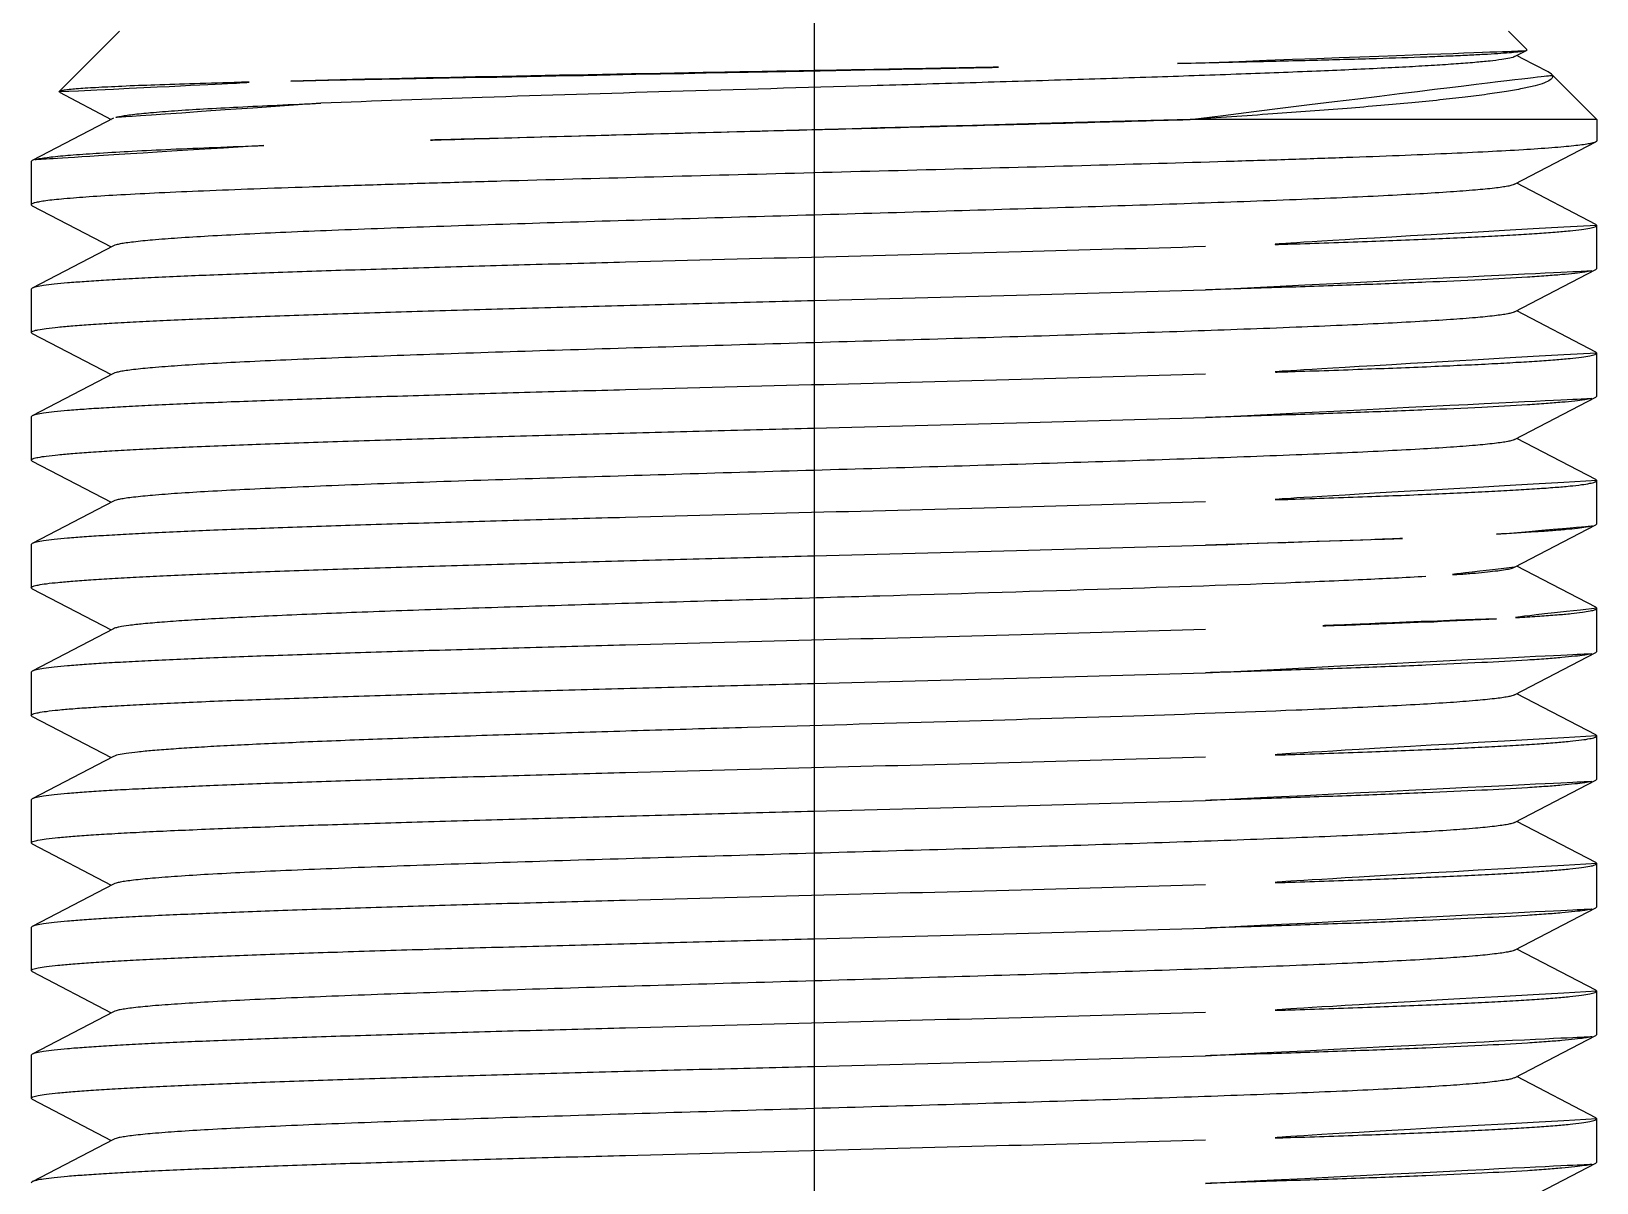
# Model space of a CAD drawing. Extents: x 16296660632 to 16296672895, y -37409619871 to -37409617326.
# Drawn here: x 16296672263.99 to 16296672286.19, y -37409617553.69 to -37409617537.36 of the extents above; entities that cross this region are included whole.
import ezdxf

# ---------------------------------------------------------------- set-up
doc = ezdxf.new("R2010")
doc.units = 0
doc.header["$LTSCALE"] = 10
doc.header["$MEASUREMENT"] = 0
doc.linetypes.add('ACAD_ISO08W100', pattern=[36, 24, -3, 6, -3])
doc.layers.get('0').update_dxf_attribs({"linetype": 'CONTINUOUS'})
doc.layers.add('06___PRT_ALL_SURFS', color=7, linetype='CONTINUOUS')

msp = doc.modelspace()

# ---------------------------------------------------------------- linework, layer by layer
at = {"color": 1, "linetype": 'ACAD_ISO08W100'}
msp.add_line((16296672275.087099, -37409617526.616676), (16296672275.087099, -37409617592.68528), dxfattribs=at)
at = {"color": 7, "linetype": 'Continuous'}
for p, q in [((16296672265.23711, -37409617537.363693), (16296672264.38192, -37409617538.218887)), ((16296672284.93709, -37409617537.363693), (16296672285.197109, -37409617537.623718)), ((16296672285.021749, -37409617537.723007), (16296672285.19236, -37409617537.634064)), ((16296672285.13205, -37409617537.748512), (16296672285.05245, -37409617537.707008)), ((16296672285.49807, -37409617537.939331), (16296672285.13205, -37409617537.748512)), ((16296672285.544609, -37409617537.971207), (16296672285.49807, -37409617537.939331)), ((16296672285.54459, -37409617537.971191), (16296672286.187099, -37409617538.613708)), ((16296672264.3864, -37409617538.228661), (16296672264.38192, -37409617538.218887)), ((16296672264.3864, -37409617538.228661), (16296672265.12175, -37409617538.612007)), ((16296672265.152451, -37409617538.596008), (16296672264.00087, -37409617539.196312)), ((16296672286.187099, -37409617538.613708), (16296672280.422939, -37409617538.613708)), ((16296672285.021749, -37409617539.533012), (16296672286.17333, -37409617538.932709)), ((16296672264.00087, -37409617539.196312), (16296672263.987101, -37409617539.210663)), ((16296672286.17333, -37409617540.101311), (16296672285.05245, -37409617539.517014)), ((16296672263.987101, -37409617539.823357), (16296672264.00087, -37409617539.837708)), ((16296672264.00087, -37409617539.837708), (16296672265.12175, -37409617540.422012)), ((16296672286.17333, -37409617540.101311), (16296672286.187099, -37409617540.115662)), ((16296672265.152451, -37409617540.406013), (16296672264.00087, -37409617541.006317)), ((16296672285.021749, -37409617541.343018), (16296672286.17333, -37409617540.742706)), ((16296672286.17333, -37409617540.742706), (16296672286.187099, -37409617540.728394)), ((16296672264.00087, -37409617541.006317), (16296672263.987101, -37409617541.020653)), ((16296672286.17333, -37409617541.911324), (16296672285.05245, -37409617541.327011)), ((16296672264.00087, -37409617541.647713), (16296672263.987101, -37409617541.63343)), ((16296672264.00087, -37409617541.647713), (16296672265.12175, -37409617542.23201)), ((16296672286.17333, -37409617541.911324), (16296672286.187099, -37409617541.925697)), ((16296672265.152451, -37409617542.216003), (16296672264.00087, -37409617542.816307)), ((16296672285.021749, -37409617543.153023), (16296672286.17333, -37409617542.552711)), ((16296672286.17333, -37409617542.552711), (16296672286.187099, -37409617542.538353)), ((16296672264.00087, -37409617542.816307), (16296672263.987101, -37409617542.830727)), ((16296672286.17333, -37409617543.721313), (16296672285.05245, -37409617543.137009)), ((16296672264.00087, -37409617543.45771), (16296672263.987101, -37409617543.443398)), ((16296672264.00087, -37409617543.45771), (16296672265.12175, -37409617544.042007)), ((16296672286.17333, -37409617543.721313), (16296672286.187099, -37409617543.735649)), ((16296672265.152451, -37409617544.026009), (16296672264.00087, -37409617544.626312)), ((16296672285.021749, -37409617544.963013), (16296672286.17333, -37409617544.362709)), ((16296672286.17333, -37409617544.362709), (16296672286.187099, -37409617544.348358)), ((16296672264.00087, -37409617544.626312), (16296672263.987101, -37409617544.640701)), ((16296672286.17333, -37409617545.531311), (16296672285.05245, -37409617544.947006)), ((16296672264.00087, -37409617545.267708), (16296672263.987101, -37409617545.253342)), ((16296672264.00087, -37409617545.267708), (16296672265.12175, -37409617545.852013)), ((16296672286.17333, -37409617545.531311), (16296672286.187099, -37409617545.545662)), ((16296672265.152451, -37409617545.836014), (16296672264.00087, -37409617546.43631)), ((16296672285.021749, -37409617546.773018), (16296672286.17333, -37409617546.172707)), ((16296672286.17333, -37409617546.172707), (16296672286.187099, -37409617546.158348)), ((16296672264.00087, -37409617546.43631), (16296672263.987101, -37409617546.450653)), ((16296672286.17333, -37409617547.341316), (16296672285.05245, -37409617546.757011)), ((16296672264.00087, -37409617547.077713), (16296672263.987101, -37409617547.063377)), ((16296672264.00087, -37409617547.077713), (16296672265.12175, -37409617547.66201)), ((16296672286.17333, -37409617547.341316), (16296672286.187099, -37409617547.355652)), ((16296672265.152451, -37409617547.646004), (16296672264.00087, -37409617548.246323)), ((16296672285.021749, -37409617548.583023), (16296672286.17333, -37409617547.982712)), ((16296672286.17333, -37409617547.982712), (16296672286.187099, -37409617547.96843)), ((16296672264.00087, -37409617548.246323), (16296672263.987101, -37409617548.260681)), ((16296672286.17333, -37409617549.151314), (16296672285.05245, -37409617548.567009)), ((16296672264.00087, -37409617548.887711), (16296672263.987101, -37409617548.873413)), ((16296672264.00087, -37409617548.887711), (16296672265.12175, -37409617549.472008)), ((16296672286.17333, -37409617549.151314), (16296672286.187099, -37409617549.165733)), ((16296672265.152451, -37409617549.456009), (16296672264.00087, -37409617550.056313)), ((16296672285.021749, -37409617550.393013), (16296672286.17333, -37409617549.792709)), ((16296672286.17333, -37409617549.792709), (16296672286.187099, -37409617549.778419)), ((16296672264.00087, -37409617550.056313), (16296672263.987101, -37409617550.070717)), ((16296672286.17333, -37409617550.961311), (16296672285.05245, -37409617550.377007)), ((16296672264.00087, -37409617550.697708), (16296672263.987101, -37409617550.68335)), ((16296672264.00087, -37409617550.697708), (16296672265.12175, -37409617551.282013)), ((16296672286.17333, -37409617550.961311), (16296672286.187099, -37409617550.975723)), ((16296672265.152451, -37409617551.266006), (16296672264.00087, -37409617551.86631)), ((16296672286.17333, -37409617551.602707), (16296672286.187099, -37409617551.588348)), ((16296672285.021749, -37409617552.203018), (16296672286.17333, -37409617551.602707)), ((16296672264.00087, -37409617551.86631), (16296672263.987101, -37409617551.880653)), ((16296672286.17333, -37409617552.771317), (16296672285.05245, -37409617552.187012)), ((16296672264.00087, -37409617552.507713), (16296672263.987101, -37409617552.493347)), ((16296672264.00087, -37409617552.507713), (16296672265.12175, -37409617553.09201)), ((16296672286.17333, -37409617552.771317), (16296672286.187099, -37409617552.785652)), ((16296672265.152451, -37409617553.075996), (16296672264.00087, -37409617553.676323)), ((16296672285.021749, -37409617554.013023), (16296672286.17333, -37409617553.412697)), ((16296672286.17333, -37409617553.412697), (16296672286.187099, -37409617553.398354)), ((16296672264.00087, -37409617553.676323), (16296672263.987101, -37409617553.690651))]:
    msp.add_line(p, q, dxfattribs=at)
for points, knots in [([(16296672285.02173, -37409617537.723007), (16296672285.01342, -37409617537.727364), (16296672284.99181, -37409617537.735069), (16296672284.93169, -37409617537.750298), (16296672284.824511, -37409617537.767616), (16296672284.65871, -37409617537.787582), (16296672284.44372, -37409617537.80764), (16296672284.18074, -37409617537.82795), (16296672283.871031, -37409617537.848328), (16296672283.516199, -37409617537.868767), (16296672282.958361, -37409617537.897476), (16296672282.163759, -37409617537.932533), (16296672281.105339, -37409617537.973122), (16296672279.923389, -37409617538.013832), (16296672278.64216, -37409617538.054626), (16296672277.287951, -37409617538.095482), (16296672275.417601, -37409617538.150124), (16296672273.11088, -37409617538.216339), (16296672270.51103, -37409617538.295341), (16296672268.857519, -37409617538.352951), (16296672268.094891, -37409617538.383987)], [0, 0, 0, 0, 0.001660482, 0.004037461, 0.010982087, 0.020849561, 0.033610427, 0.049201853, 0.067547499, 0.088559126, 0.112125016, 0.166437184, 0.229373221, 0.299645297, 0.375814608, 0.456318724, 0.539505934, 0.707085927, 0.864870656, 1, 1, 1, 1]), ([(16296672280.241301, -37409617537.822113), (16296672280.5889, -37409617537.814651), (16296672281.25215, -37409617537.799911), (16296672282.19393, -37409617537.776863), (16296672283.025379, -37409617537.753838), (16296672283.643101, -37409617537.733856), (16296672284.07251, -37409617537.717468), (16296672284.34292, -37409617537.705818), (16296672284.57724, -37409617537.694199), (16296672284.774521, -37409617537.682602), (16296672284.93401, -37409617537.671188), (16296672285.054951, -37409617537.65976), (16296672285.131611, -37409617537.650002), (16296672285.172991, -37409617537.641144), (16296672285.18722, -37409617537.636742), (16296672285.19236, -37409617537.634064)], [0, 0, 0, 0, 0.210416445, 0.401497157, 0.570138741, 0.713802631, 0.775538844, 0.830209784, 0.877603473, 0.91752013, 0.949813454, 0.974358131, 0.99106827, 0.996492814, 1, 1, 1, 1]), ([(16296672285.19236, -37409617537.634064), (16296672285.194731, -37409617537.632828), (16296672285.199881, -37409617537.630508), (16296672285.19837, -37409617537.624977), (16296672285.197109, -37409617537.623718)], [0, 0, 0, 0, 0.59991028, 1, 1, 1, 1]), ([(16296672267.66958, -37409617538.068916), (16296672268.60038, -37409617538.045853), (16296672270.616289, -37409617538.003448), (16296672273.75865, -37409617537.945198), (16296672277.018419, -37409617537.886513), (16296672279.19306, -37409617537.844589), (16296672280.241301, -37409617537.822113)], [0, 0, 0, 0, 0.222143323, 0.481069079, 0.749847261, 1, 1, 1, 1]), ([(16296672280.422939, -37409617538.613708), (16296672280.813959, -37409617538.588829), (16296672281.556259, -37409617538.539658), (16296672282.456829, -37409617538.473), (16296672283.112591, -37409617538.418579), (16296672283.55057, -37409617538.379051), (16296672283.94961, -37409617538.339417), (16296672284.307791, -37409617538.299728), (16296672284.623329, -37409617538.259956), (16296672284.89472, -37409617538.22023), (16296672285.12051, -37409617538.180527), (16296672285.300011, -37409617538.141182), (16296672285.431789, -37409617538.10215), (16296672285.51243, -37409617538.067352), (16296672285.550159, -37409617538.036263), (16296672285.563299, -37409617538.01384), (16296672285.560551, -37409617537.98951), (16296672285.550541, -37409617537.977158), (16296672285.5446, -37409617537.971207)], [0, 0, 0, 0, 0.223997628, 0.42531206, 0.516258288, 0.600189215, 0.676727651, 0.74551177, 0.806207593, 0.858548728, 0.902295288, 0.937284603, 0.963462587, 0.981001663, 0.986845503, 0.991241307, 0.995191568, 1, 1, 1, 1]), ([(16296672264.38195, -37409617538.218887), (16296672264.3841, -37409617538.216728), (16296672264.391649, -37409617538.213188), (16296672264.41485, -37409617538.206177), (16296672264.460621, -37409617538.19857), (16296672264.5343, -37409617538.189583), (16296672264.63365, -37409617538.180588), (16296672264.758209, -37409617538.17141), (16296672264.907841, -37409617538.162201), (16296672265.08214, -37409617538.152939), (16296672265.362619, -37409617538.139816), (16296672265.77142, -37409617538.123787), (16296672266.329081, -37409617538.105301), (16296672266.971901, -37409617538.086723), (16296672267.42828, -37409617538.074913), (16296672267.66958, -37409617538.068916)], [0, 0, 0, 0, 0.002777262, 0.007353283, 0.022213077, 0.044786109, 0.075064177, 0.113009502, 0.158557598, 0.211590865, 0.271980987, 0.414291642, 0.584198525, 0.780166121, 1, 1, 1, 1]), ([(16296672268.094891, -37409617538.383987), (16296672267.88806, -37409617538.392403), (16296672267.49564, -37409617538.409058), (16296672266.940769, -37409617538.435257), (16296672266.45471, -37409617538.461403), (16296672266.04175, -37409617538.48735), (16296672265.70528, -37409617538.513161), (16296672265.47407, -37409617538.535721), (16296672265.329599, -37409617538.554779), (16296672265.25178, -37409617538.567581), (16296672265.194759, -37409617538.580261), (16296672265.16378, -37409617538.590111), (16296672265.15246, -37409617538.596008)], [0, 0, 0, 0, 0.210254849, 0.398964314, 0.564223288, 0.704689312, 0.819239087, 0.906992315, 0.940590946, 0.967265425, 0.987031951, 1, 1, 1, 1]), ([(16296672280.422939, -37409617538.613708), (16296672279.311489, -37409617538.646599), (16296672277.02063, -37409617538.708519), (16296672273.6024, -37409617538.796173), (16296672270.335039, -37409617538.883568), (16296672268.247219, -37409617538.947601), (16296672267.286739, -37409617538.982643)], [0, 0, 0, 0, 0.253840049, 0.523160381, 0.780590857, 1, 1, 1, 1]), ([(16296672286.17333, -37409617538.932709), (16296672286.1609, -37409617538.939178), (16296672286.125681, -37409617538.949409), (16296672286.06019, -37409617538.962708), (16296672285.96899, -37409617538.976067), (16296672285.852619, -37409617538.9897), (16296672285.71109, -37409617539.003387), (16296672285.47333, -37409617539.023048), (16296672285.116211, -37409617539.046829), (16296672284.618299, -37409617539.074112), (16296672284.031509, -37409617539.101517), (16296672283.36129, -37409617539.129044), (16296672282.613911, -37409617539.156609), (16296672281.79631, -37409617539.184219), (16296672280.588421, -37409617539.222153), (16296672278.964939, -37409617539.268692), (16296672276.9237, -37409617539.323273), (16296672274.8141, -37409617539.377899), (16296672272.714649, -37409617539.432533), (16296672271.007021, -37409617539.478828), (16296672269.704519, -37409617539.516457), (16296672268.796961, -37409617539.544113), (16296672267.948059, -37409617539.571739), (16296672267.165751, -37409617539.599327), (16296672266.457319, -37409617539.626877), (16296672265.82939, -37409617539.654343), (16296672265.287769, -37409617539.681686), (16296672264.837589, -37409617539.708847), (16296672264.52149, -37409617539.732674), (16296672264.317659, -37409617539.752403), (16296672264.20178, -37409617539.76619), (16296672264.11212, -37409617539.779137), (16296672264.045679, -37409617539.793327), (16296672264.008129, -37409617539.803673), (16296672263.987101, -37409617539.817017), (16296672263.98711, -37409617539.823357)], [0, 0, 0, 0, 0.001891013, 0.004900096, 0.00904314, 0.014320866, 0.020723818, 0.02823745, 0.046533154, 0.069044121, 0.095563894, 0.125845723, 0.159610323, 0.196541235, 0.236297331, 0.322775363, 0.415828869, 0.511996769, 0.607701802, 0.699383944, 0.742640967, 0.783633274, 0.821976799, 0.857317352, 0.889322549, 0.91769897, 0.94217899, 0.962541267, 0.978595609, 0.984963875, 0.99020595, 0.994313708, 0.997287933, 0.99914484, 1, 1, 1, 1]), ([(16296672286.18709, -37409617538.918358), (16296672286.18709, -37409617538.919594), (16296672286.18515, -37409617538.926422), (16296672286.178301, -37409617538.930122), (16296672286.17333, -37409617538.932709)], [0, 0, 0, 0, 0.179936496, 1, 1, 1, 1]), ([(16296672267.286739, -37409617538.982643), (16296672267.054291, -37409617538.991119), (16296672266.61347, -37409617539.007889), (16296672265.99057, -37409617539.034286), (16296672265.445709, -37409617539.060623), (16296672264.98377, -37409617539.086761), (16296672264.608601, -37409617539.112762), (16296672264.35173, -37409617539.135468), (16296672264.192169, -37409617539.154716), (16296672264.107121, -37409617539.167557), (16296672264.04574, -37409617539.180321), (16296672264.01265, -37409617539.19017), (16296672264.00087, -37409617539.196312)], [0, 0, 0, 0, 0.211707697, 0.401493898, 0.56743834, 0.708186961, 0.822587207, 0.909721829, 0.942823155, 0.968886534, 0.987914109, 1, 1, 1, 1]), ([(16296672285.02174, -37409617539.533012), (16296672285.01001, -37409617539.539139), (16296672284.977671, -37409617539.549263), (16296672284.918039, -37409617539.562302), (16296672284.836349, -37409617539.575462), (16296672284.68437, -37409617539.595093), (16296672284.440861, -37409617539.618301), (16296672284.086321, -37409617539.644867), (16296672283.65115, -37409617539.671577), (16296672283.139271, -37409617539.698471), (16296672282.555241, -37409617539.725441), (16296672281.648001, -37409617539.763107), (16296672280.377741, -37409617539.809036), (16296672278.72295, -37409617539.862411), (16296672276.93812, -37409617539.915916), (16296672275.087099, -37409617539.969513), (16296672273.23608, -37409617540.023102), (16296672271.45126, -37409617540.076607), (16296672269.796459, -37409617540.129982), (16296672268.526199, -37409617540.175919), (16296672267.618971, -37409617540.213577), (16296672267.034929, -37409617540.240547), (16296672266.52305, -37409617540.267441), (16296672266.087891, -37409617540.294159), (16296672265.733351, -37409617540.320717), (16296672265.48982, -37409617540.343941), (16296672265.337839, -37409617540.363564), (16296672265.256161, -37409617540.376717), (16296672265.196541, -37409617540.389771), (16296672265.164221, -37409617540.399887), (16296672265.15247, -37409617540.406013)], [0, 0, 0, 0, 0.001995459, 0.005063093, 0.009217195, 0.014457371, 0.028168187, 0.046085781, 0.068060767, 0.093896018, 0.123365741, 0.156204245, 0.230792595, 0.314999425, 0.405817012, 0.500000333, 0.594183637, 0.685001177, 0.769207931, 0.843796184, 0.876634909, 0.906104301, 0.931940028, 0.953914423, 0.97183276, 0.985542724, 0.990784882, 0.994938003, 0.99800387, 1, 1, 1, 1]), ([(16296672286.187071, -37409617540.115662), (16296672286.187071, -37409617540.119377), (16296672286.178961, -37409617540.128281), (16296672286.147301, -37409617540.141434), (16296672286.07688, -37409617540.157654), (16296672285.958811, -37409617540.175041), (16296672285.793739, -37409617540.193321), (16296672285.58321, -37409617540.211693), (16296672285.32765, -37409617540.230247), (16296672285.02828, -37409617540.248871), (16296672284.686331, -37409617540.267563), (16296672284.30327, -37409617540.286263), (16296672283.715321, -37409617540.312332), (16296672282.89123, -37409617540.344337), (16296672281.805799, -37409617540.381493), (16296672281.03944, -37409617540.405273), (16296672280.6371, -37409617540.417328)], [0, 0, 0, 0, 0.002001672, 0.005620593, 0.018843014, 0.040364924, 0.070176046, 0.108191566, 0.154270354, 0.208211295, 0.269803434, 0.338783461, 0.414840916, 0.586895138, 0.783127883, 1, 1, 1, 1]), ([(16296672280.6371, -37409617540.417328), (16296672279.76697, -37409617540.443413), (16296672277.96307, -37409617540.493446), (16296672275.2223, -37409617540.564697), (16296672272.90134, -37409617540.624817), (16296672271.085649, -37409617540.674103), (16296672269.807051, -37409617540.710564), (16296672268.61455, -37409617540.746948), (16296672267.52759, -37409617540.783257), (16296672266.56389, -37409617540.819473), (16296672265.845249, -37409617540.850777), (16296672265.34358, -37409617540.876404), (16296672265.025949, -37409617540.894623), (16296672264.749359, -37409617540.912788), (16296672264.514959, -37409617540.930893), (16296672264.32361, -37409617540.948769), (16296672264.176189, -37409617540.96656), (16296672264.08094, -37409617540.98201), (16296672264.02751, -37409617540.995567), (16296672264.00828, -37409617541.002449), (16296672264.00087, -37409617541.006317)], [0, 0, 0, 0, 0.156833189, 0.325114447, 0.493943968, 0.575116657, 0.652350581, 0.724388914, 0.790057325, 0.848286013, 0.898130757, 0.919649743, 0.938782799, 0.955448706, 0.969586075, 0.981140045, 0.990065042, 0.9963439, 0.998494892, 1, 1, 1, 1]), ([(16296672280.6371, -37409617541.030022), (16296672281.021111, -37409617541.018517), (16296672281.754681, -37409617540.995789), (16296672282.79751, -37409617540.96035), (16296672283.72076, -37409617540.925041), (16296672284.509899, -37409617540.8899), (16296672285.077959, -37409617540.859306), (16296672285.456329, -37409617540.833939), (16296672285.680519, -37409617540.81633), (16296672285.863461, -37409617540.798721), (16296672286.004999, -37409617540.781754), (16296672286.10363, -37409617540.764503), (16296672286.155939, -37409617540.751762), (16296672286.1733, -37409617540.742706)], [0, 0, 0, 0, 0.207752964, 0.396881802, 0.564255135, 0.707381953, 0.824046876, 0.87187633, 0.912457037, 0.945631381, 0.971303905, 0.989410667, 1, 1, 1, 1]), ([(16296672263.987129, -37409617541.63343), (16296672263.987089, -37409617541.629738), (16296672263.9951, -37409617541.620781), (16296672264.026711, -37409617541.607674), (16296672264.096991, -37409617541.591423), (16296672264.214939, -37409617541.574043), (16296672264.379881, -37409617541.555748), (16296672264.590321, -37409617541.537392), (16296672264.845791, -37409617541.518822), (16296672265.145069, -37409617541.500198), (16296672265.486931, -37409617541.481522), (16296672265.8699, -37409617541.462799), (16296672266.4578, -37409617541.436729), (16296672267.281799, -37409617541.404716), (16296672268.36725, -37409617541.367561), (16296672269.56768, -37409617541.330307), (16296672270.862539, -37409617541.292999), (16296672272.229691, -37409617541.255653), (16296672273.64576, -37409617541.218262), (16296672275.56119, -37409617541.168556), (16296672277.894449, -37409617541.108009), (16296672279.74464, -37409617541.05677), (16296672280.6371, -37409617541.030022)], [0, 0, 0, 0, 0.000665057, 0.001869478, 0.00627959, 0.013456972, 0.023405834, 0.036098515, 0.05148004, 0.06949016, 0.090055323, 0.113084417, 0.13848389, 0.195947099, 0.261465047, 0.333913768, 0.412056183, 0.494558978, 0.58001053, 0.666951354, 0.839338012, 1, 1, 1, 1]), ([(16296672285.02173, -37409617541.343018), (16296672285.01, -37409617541.349136), (16296672284.977671, -37409617541.359261), (16296672284.918039, -37409617541.372299), (16296672284.836349, -37409617541.38546), (16296672284.68437, -37409617541.40509), (16296672284.440861, -37409617541.428307), (16296672284.086321, -37409617541.454857), (16296672283.65115, -37409617541.481583), (16296672283.139271, -37409617541.508469), (16296672282.555241, -37409617541.535454), (16296672281.648001, -37409617541.573097), (16296672280.377729, -37409617541.619034), (16296672278.72294, -37409617541.672409), (16296672276.93812, -37409617541.725922), (16296672275.087099, -37409617541.77951), (16296672273.23608, -37409617541.833099), (16296672271.45126, -37409617541.886612), (16296672269.796471, -37409617541.939987), (16296672268.526211, -37409617541.985924), (16296672267.618971, -37409617542.023567), (16296672267.034929, -37409617542.050552), (16296672266.52306, -37409617542.077438), (16296672266.087879, -37409617542.104156), (16296672265.733351, -37409617542.130707), (16296672265.48982, -37409617542.153938), (16296672265.337839, -37409617542.173553), (16296672265.256161, -37409617542.186707), (16296672265.196541, -37409617542.199768), (16296672265.164221, -37409617542.209892), (16296672265.152479, -37409617542.216003)], [0, 0, 0, 0, 0.001994711, 0.005062315, 0.009216985, 0.014457418, 0.028167416, 0.046085832, 0.068060041, 0.093896069, 0.12336509, 0.156204292, 0.230792633, 0.314999451, 0.405817025, 0.500000331, 0.594183622, 0.685001149, 0.769207894, 0.84379614, 0.876635586, 0.906104254, 0.93194081, 0.953914377, 0.971833615, 0.985542686, 0.990785184, 0.994938893, 0.998004362, 1, 1, 1, 1]), ([(16296672286.187071, -37409617541.925697), (16296672286.18705, -37409617541.92942), (16296672286.1789, -37409617541.938309), (16296672286.14719, -37409617541.951462), (16296672286.0767, -37409617541.967682), (16296672285.95857, -37409617541.985069), (16296672285.79344, -37409617542.003349), (16296672285.582861, -37409617542.021721), (16296672285.327259, -37409617542.040283), (16296672285.02788, -37409617542.058899), (16296672284.685921, -37409617542.077583), (16296672284.302879, -37409617542.096283), (16296672283.71497, -37409617542.122353), (16296672282.89097, -37409617542.154343), (16296672281.80567, -37409617542.191498), (16296672281.039391, -37409617542.215271), (16296672280.6371, -37409617542.227333)], [0, 0, 0, 0, 0.002006303, 0.005632597, 0.018868754, 0.04040362, 0.070226371, 0.108249655, 0.154334976, 0.208280169, 0.269872483, 0.338851493, 0.414905217, 0.5869403, 0.78315018, 1, 1, 1, 1]), ([(16296672280.6371, -37409617542.227333), (16296672279.766979, -37409617542.253403), (16296672277.96311, -37409617542.303452), (16296672275.22238, -37409617542.374687), (16296672272.901449, -37409617542.434807), (16296672271.085779, -37409617542.4841), (16296672269.807199, -37409617542.520554), (16296672268.614691, -37409617542.556953), (16296672267.52771, -37409617542.593262), (16296672266.56398, -37409617542.629463), (16296672265.84532, -37409617542.660767), (16296672265.343651, -37409617542.686394), (16296672265.02602, -37409617542.70462), (16296672264.74942, -37409617542.722794), (16296672264.51499, -37409617542.740891), (16296672264.323641, -37409617542.758774), (16296672264.17621, -37409617542.776573), (16296672264.08095, -37409617542.792007), (16296672264.02751, -37409617542.80558), (16296672264.00828, -37409617542.812447), (16296672264.00087, -37409617542.816307)], [0, 0, 0, 0, 0.156830886, 0.325109822, 0.493937123, 0.575108636, 0.652341055, 0.724379453, 0.790050577, 0.848280807, 0.898126071, 0.919645449, 0.938778887, 0.955445388, 0.969583671, 0.981138454, 0.990063997, 0.996343336, 0.998494599, 1, 1, 1, 1]), ([(16296672280.6371, -37409617542.840027), (16296672281.021111, -37409617542.828506), (16296672281.7547, -37409617542.805794), (16296672282.797541, -37409617542.770348), (16296672283.720791, -37409617542.735039), (16296672284.50992, -37409617542.699898), (16296672285.077971, -37409617542.669296), (16296672285.456341, -37409617542.643944), (16296672285.680519, -37409617542.626328), (16296672285.863461, -37409617542.608719), (16296672286.004999, -37409617542.591751), (16296672286.10363, -37409617542.574493), (16296672286.155939, -37409617542.56176), (16296672286.1733, -37409617542.552711)], [0, 0, 0, 0, 0.207755311, 0.396889216, 0.564262999, 0.707385573, 0.824047785, 0.871877132, 0.91245794, 0.945632162, 0.971304381, 0.989410837, 1, 1, 1, 1]), ([(16296672263.98712, -37409617543.443398), (16296672263.987101, -37409617543.43969), (16296672263.99515, -37409617543.430763), (16296672264.0268, -37409617543.417641), (16296672264.097151, -37409617543.401413), (16296672264.215151, -37409617543.38401), (16296672264.380159, -37409617543.365723), (16296672264.590639, -37409617543.347366), (16296672264.846149, -37409617543.328796), (16296672265.14546, -37409617543.310173), (16296672265.487341, -37409617543.291496), (16296672265.87034, -37409617543.272781), (16296672266.458269, -37409617543.246712), (16296672267.282301, -37409617543.214706), (16296672268.367781, -37409617543.177551), (16296672269.56823, -37409617543.140297), (16296672270.863091, -37409617543.102982), (16296672272.2302, -37409617543.065628), (16296672273.646191, -37409617543.028252), (16296672275.56151, -37409617542.978554), (16296672277.89463, -37409617542.917999), (16296672279.74469, -37409617542.866768), (16296672280.6371, -37409617542.840027)], [0, 0, 0, 0, 0.000666395, 0.001873027, 0.006287261, 0.013468212, 0.023420654, 0.036116022, 0.051499676, 0.069512153, 0.090078851, 0.113109245, 0.138510343, 0.195975371, 0.261495291, 0.333946219, 0.412089417, 0.494588987, 0.580035931, 0.666971956, 0.839347958, 1, 1, 1, 1]), ([(16296672285.021721, -37409617543.153023), (16296672285.01, -37409617543.159126), (16296672284.977671, -37409617543.169273), (16296672284.918039, -37409617543.182297), (16296672284.836349, -37409617543.195473), (16296672284.68437, -37409617543.215088), (16296672284.440861, -37409617543.238312), (16296672284.086321, -37409617543.264862), (16296672283.65115, -37409617543.29158), (16296672283.139271, -37409617543.318466), (16296672282.555241, -37409617543.345444), (16296672281.648001, -37409617543.383102), (16296672280.377729, -37409617543.429039), (16296672278.72294, -37409617543.482407), (16296672276.93812, -37409617543.535919), (16296672275.087099, -37409617543.589508), (16296672273.23608, -37409617543.643097), (16296672271.45126, -37409617543.696609), (16296672269.796471, -37409617543.749977), (16296672268.526211, -37409617543.795921), (16296672267.618971, -37409617543.833572), (16296672267.034929, -37409617543.86055), (16296672266.52306, -37409617543.887444), (16296672266.087879, -37409617543.914162), (16296672265.733351, -37409617543.940712), (16296672265.48982, -37409617543.963943), (16296672265.337851, -37409617543.983559), (16296672265.256161, -37409617543.996712), (16296672265.196541, -37409617544.009773), (16296672265.164221, -37409617544.01989), (16296672265.152491, -37409617544.026009)], [0, 0, 0, 0, 0.00199427, 0.005061406, 0.009216526, 0.01445744, 0.028166538, 0.046085843, 0.06805923, 0.093896064, 0.123364375, 0.156204267, 0.230792589, 0.314999388, 0.405816945, 0.500000239, 0.594183521, 0.685001045, 0.769207792, 0.843796046, 0.87663615, 0.906104172, 0.931941446, 0.953914311, 0.971834293, 0.985542638, 0.990785064, 0.994939574, 0.998004918, 1, 1, 1, 1]), ([(16296672286.187071, -37409617543.735649), (16296672286.187071, -37409617543.739357), (16296672286.17898, -37409617543.748283), (16296672286.14732, -37409617543.761421), (16296672286.07691, -37409617543.777649), (16296672285.958851, -37409617543.795036), (16296672285.793791, -37409617543.813316), (16296672285.58326, -37409617543.831688), (16296672285.3277, -37409617543.850243), (16296672285.02833, -37409617543.868874), (16296672284.68638, -37409617543.88755), (16296672284.303341, -37409617543.906273), (16296672283.715401, -37409617543.932327), (16296672282.89131, -37409617543.964333), (16296672281.805849, -37409617544.001503), (16296672281.039459, -37409617544.025269), (16296672280.6371, -37409617544.037331)], [0, 0, 0, 0, 0.002000985, 0.005618839, 0.018838185, 0.040358423, 0.070169273, 0.108183603, 0.154262787, 0.208204071, 0.269794055, 0.338772283, 0.414828029, 0.58687836, 0.783117037, 1, 1, 1, 1]), ([(16296672280.6371, -37409617544.037331), (16296672279.766979, -37409617544.063408), (16296672277.96312, -37409617544.113449), (16296672275.222401, -37409617544.184692), (16296672272.90148, -37409617544.244812), (16296672271.08581, -37409617544.294098), (16296672269.807199, -37409617544.330551), (16296672268.614651, -37409617544.366951), (16296672267.52763, -37409617544.403259), (16296672266.5639, -37409617544.439468), (16296672265.84524, -37409617544.470779), (16296672265.34358, -37409617544.496399), (16296672265.025961, -37409617544.514633), (16296672264.749371, -37409617544.532791), (16296672264.514959, -37409617544.550903), (16296672264.32361, -37409617544.568771), (16296672264.176189, -37409617544.586563), (16296672264.08094, -37409617544.602013), (16296672264.02751, -37409617544.615578), (16296672264.00828, -37409617544.622452), (16296672264.00087, -37409617544.626312)], [0, 0, 0, 0, 0.156830221, 0.325108428, 0.493934983, 0.575106147, 0.652340947, 0.724382745, 0.790055462, 0.848286045, 0.898131056, 0.919649595, 0.93878244, 0.955448349, 0.969585573, 0.981139775, 0.990064868, 0.996343548, 0.998494613, 1, 1, 1, 1]), ([(16296672284.76767, -37409617544.495644), (16296672284.95462, -37409617544.485733), (16296672285.21826, -37409617544.470596), (16296672285.54668, -37409617544.447128), (16296672285.74151, -37409617544.430809), (16296672285.90078, -37409617544.41452), (16296672286.024429, -37409617544.398743), (16296672286.111361, -37409617544.38282), (16296672286.15764, -37409617544.370857), (16296672286.1733, -37409617544.362709)], [0, 0, 0, 0, 0.397166153, 0.560160724, 0.698517018, 0.811861693, 0.899919834, 0.962535839, 1, 1, 1, 1]), ([(16296672263.987129, -37409617545.253342), (16296672263.987129, -37409617545.249634), (16296672263.995239, -37409617545.240723), (16296672264.026951, -37409617545.227577), (16296672264.097401, -37409617545.211357), (16296672264.215521, -37409617545.193962), (16296672264.380619, -37409617545.175682), (16296672264.59119, -37409617545.157318), (16296672264.846781, -37409617545.138763), (16296672265.146151, -37409617545.120132), (16296672265.488091, -37409617545.101463), (16296672265.87113, -37409617545.082741), (16296672266.459089, -37409617545.056679), (16296672267.283091, -37409617545.024681), (16296672268.368509, -37409617544.987534), (16296672269.568859, -37409617544.950279), (16296672270.863621, -37409617544.912956), (16296672272.230619, -37409617544.875618), (16296672273.646509, -37409617544.838242), (16296672275.561729, -37409617544.788544), (16296672277.894751, -37409617544.727997), (16296672279.74474, -37409617544.676773), (16296672280.6371, -37409617544.650017)], [0, 0, 0, 0, 0.000668468, 0.001878374, 0.006299613, 0.013487314, 0.02344565, 0.036146142, 0.05153437, 0.069550959, 0.090121192, 0.113154387, 0.138557356, 0.196022573, 0.261537355, 0.333981747, 0.412118847, 0.494613451, 0.580053575, 0.666983634, 0.839355896, 1, 1, 1, 1]), ([(16296672280.6371, -37409617544.650017), (16296672281.41954, -37409617544.626579), (16296672282.796659, -37409617544.582451), (16296672284.17346, -37409617544.527161), (16296672284.76767, -37409617544.495644)], [0, 0, 0, 0, 0.568133429, 1, 1, 1, 1]), ([(16296672283.764721, -37409617545.094292), (16296672283.46747, -37409617545.111893), (16296672282.8057, -37409617545.14518), (16296672281.253, -37409617545.209778), (16296672278.969009, -37409617545.285873), (16296672276.51635, -37409617545.358253), (16296672274.42733, -37409617545.418541), (16296672272.858829, -37409617545.464287), (16296672271.34791, -37409617545.510002), (16296672269.933611, -37409617545.555611), (16296672268.652439, -37409617545.601089), (16296672267.683491, -37409617545.640327), (16296672266.999439, -37409617545.672462), (16296672266.56271, -37409617545.695396), (16296672266.18111, -37409617545.718246), (16296672265.85714, -37409617545.741028), (16296672265.592779, -37409617545.763489), (16296672265.389879, -37409617545.785881), (16296672265.259569, -37409617545.805183), (16296672265.187519, -37409617545.822357), (16296672265.16206, -37409617545.831017), (16296672265.152491, -37409617545.836014)], [0, 0, 0, 0, 0.047943959, 0.106683088, 0.250213191, 0.415885844, 0.501756187, 0.586703707, 0.668535275, 0.745138894, 0.814538132, 0.874943238, 0.901275028, 0.924798342, 0.945356812, 0.962824847, 0.977089657, 0.988066273, 0.995701548, 0.998261503, 1, 1, 1, 1]), ([(16296672285.0217, -37409617544.963013), (16296672285.00684, -37409617544.970772), (16296672284.96414, -37409617544.982773), (16296672284.88447, -37409617544.998451), (16296672284.77282, -37409617545.014137), (16296672284.630011, -37409617545.030228), (16296672284.456141, -37409617545.046356), (16296672284.1644, -37409617545.069511), (16296672283.93045, -37409617545.084488), (16296672283.764721, -37409617545.094292)], [0, 0, 0, 0, 0.039718134, 0.103928924, 0.192903747, 0.306519272, 0.444558206, 0.606605156, 1, 1, 1, 1]), ([(16296672286.187099, -37409617545.545662), (16296672286.187099, -37409617545.549263), (16296672286.17944, -37409617545.55793), (16296672286.14917, -37409617545.570824), (16296672286.08205, -37409617545.586639), (16296672285.969419, -37409617545.603653), (16296672285.81197, -37409617545.62149), (16296672285.611019, -37409617545.639442), (16296672285.366989, -37409617545.657562), (16296672285.08111, -37409617545.675743), (16296672284.87665, -37409617545.687157), (16296672284.76767, -37409617545.692947)], [0, 0, 0, 0, 0.007540316, 0.021021015, 0.070042694, 0.149715576, 0.260122979, 0.400947718, 0.571760112, 0.771774901, 1, 1, 1, 1]), ([(16296672284.76767, -37409617545.692947), (16296672284.17346, -37409617545.724457), (16296672282.796659, -37409617545.779747), (16296672281.41954, -37409617545.823883), (16296672280.6371, -37409617545.847328)], [0, 0, 0, 0, 0.431866571, 1, 1, 1, 1]), ([(16296672280.6371, -37409617545.847328), (16296672279.766951, -37409617545.873413), (16296672277.96298, -37409617545.923447), (16296672275.222151, -37409617545.994698), (16296672272.901159, -37409617546.054817), (16296672271.085489, -37409617546.104103), (16296672269.80691, -37409617546.140556), (16296672268.614441, -37409617546.176964), (16296672267.5275, -37409617546.213257), (16296672266.563829, -37409617546.249474), (16296672265.8452, -37409617546.280777), (16296672265.34355, -37409617546.306396), (16296672265.02593, -37409617546.324631), (16296672264.74935, -37409617546.342789), (16296672264.51494, -37409617546.360893), (16296672264.323601, -37409617546.378769), (16296672264.176189, -37409617546.396561), (16296672264.08094, -37409617546.41201), (16296672264.02751, -37409617546.425583), (16296672264.00828, -37409617546.432449), (16296672264.00087, -37409617546.43631)], [0, 0, 0, 0, 0.156836703, 0.325126865, 0.49395466, 0.57512592, 0.652358852, 0.724396051, 0.790062623, 0.848289744, 0.898133411, 0.919651689, 0.938784302, 0.955449856, 0.969586597, 0.981140286, 0.990065156, 0.996343818, 0.998494802, 1, 1, 1, 1]), ([(16296672280.6371, -37409617546.460022), (16296672281.021111, -37409617546.448517), (16296672281.7547, -37409617546.425789), (16296672282.79756, -37409617546.39035), (16296672283.72084, -37409617546.355042), (16296672284.509979, -37409617546.319901), (16296672285.07803, -37409617546.289299), (16296672285.456381, -37409617546.263931), (16296672285.68055, -37409617546.24633), (16296672285.86348, -37409617546.228722), (16296672286.005011, -37409617546.211746), (16296672286.10363, -37409617546.194504), (16296672286.155939, -37409617546.181763), (16296672286.1733, -37409617546.172707)], [0, 0, 0, 0, 0.20775237, 0.396891283, 0.564272394, 0.707396136, 0.824058005, 0.871883362, 0.912461959, 0.945634405, 0.971304352, 0.989411002, 1, 1, 1, 1]), ([(16296672263.987129, -37409617547.063377), (16296672263.98712, -37409617547.059669), (16296672263.99519, -37409617547.050743), (16296672264.026871, -37409617547.037613), (16296672264.09726, -37409617547.021393), (16296672264.215321, -37409617547.00399), (16296672264.380369, -37409617546.985703), (16296672264.590891, -37409617546.967339), (16296672264.84643, -37409617546.948776), (16296672265.145769, -37409617546.930161), (16296672265.48769, -37409617546.911484), (16296672265.870701, -37409617546.892761), (16296672266.458639, -37409617546.866699), (16296672267.28264, -37409617546.834686), (16296672268.368071, -37409617546.797539), (16296672269.568451, -37409617546.760292), (16296672270.86326, -37409617546.722977), (16296672272.23033, -37409617546.685623), (16296672273.64628, -37409617546.648247), (16296672275.56156, -37409617546.598541), (16296672277.89465, -37409617546.538002), (16296672279.744699, -37409617546.486771), (16296672280.6371, -37409617546.460022)], [0, 0, 0, 0, 0.000667264, 0.00187502, 0.006292473, 0.013477208, 0.023431889, 0.036129479, 0.051515494, 0.069529438, 0.090098083, 0.113130119, 0.138531679, 0.195996498, 0.261511854, 0.333957871, 0.412098071, 0.494596658, 0.58004106, 0.666973824, 0.839348947, 1, 1, 1, 1]), ([(16296672285.021709, -37409617546.773018), (16296672285.009979, -37409617546.779129), (16296672284.977671, -37409617546.789261), (16296672284.918051, -37409617546.802307), (16296672284.836349, -37409617546.81546), (16296672284.68438, -37409617546.835083), (16296672284.440849, -37409617546.858307), (16296672284.086321, -37409617546.884857), (16296672283.65115, -37409617546.911583), (16296672283.139271, -37409617546.938469), (16296672282.555229, -37409617546.965446), (16296672281.37574, -37409617547.014374), (16296672279.503349, -37409617547.078743), (16296672276.910431, -37409617547.157127), (16296672274.61998, -37409617547.222832), (16296672272.76898, -37409617547.277023), (16296672271.432131, -37409617547.31749), (16296672270.1689, -37409617547.35791), (16296672269.00473, -37409617547.398239), (16296672267.9631, -37409617547.438454), (16296672267.18148, -37409617547.47319), (16296672266.63298, -37409617547.501617), (16296672266.28417, -37409617547.521873), (16296672265.979719, -37409617547.542061), (16296672265.72121, -37409617547.56218), (16296672265.509821, -37409617547.582047), (16296672265.346741, -37409617547.601837), (16296672265.241249, -37409617547.618988), (16296672265.18202, -37409617547.634079), (16296672265.160709, -37409617547.641724), (16296672265.152479, -37409617547.646004)], [0, 0, 0, 0, 0.001994555, 0.005060207, 0.00921537, 0.014457395, 0.028165427, 0.046085723, 0.068058223, 0.093895849, 0.123363481, 0.156203946, 0.271873397, 0.405816135, 0.547302939, 0.617332417, 0.685000009, 0.748944876, 0.807879872, 0.86061853, 0.90610305, 0.925834698, 0.943422945, 0.958779805, 0.971833419, 0.982516288, 0.990783305, 0.996606877, 0.998602162, 1, 1, 1, 1]), ([(16296672286.187071, -37409617547.355652), (16296672286.187071, -37409617547.359367), (16296672286.17897, -37409617547.368279), (16296672286.14731, -37409617547.381416), (16296672286.07691, -37409617547.397636), (16296672285.958851, -37409617547.415031), (16296672285.793791, -37409617547.433319), (16296672285.583269, -37409617547.451683), (16296672285.32773, -37409617547.470253), (16296672285.02837, -37409617547.488869), (16296672284.68643, -37409617547.507553), (16296672284.303379, -37409617547.52626), (16296672283.715429, -37409617547.55233), (16296672282.891319, -37409617547.584343), (16296672281.805849, -37409617547.62149), (16296672281.03945, -37409617547.645271), (16296672280.6371, -37409617547.657333)], [0, 0, 0, 0, 0.002000853, 0.00561852, 0.018839072, 0.040359, 0.0701678, 0.108181199, 0.154256906, 0.20819516, 0.269786104, 0.338764167, 0.4148204, 0.586877509, 0.783121057, 1, 1, 1, 1]), ([(16296672280.6371, -37409617547.657333), (16296672279.76696, -37409617547.683403), (16296672277.96303, -37409617547.733452), (16296672275.22225, -37409617547.804703), (16296672272.9013, -37409617547.864807), (16296672271.085621, -37409617547.914101), (16296672269.80703, -37409617547.950546), (16296672268.61454, -37409617547.986954), (16296672267.52758, -37409617548.023262), (16296672266.56389, -37409617548.059464), (16296672265.845249, -37409617548.090767), (16296672265.34359, -37409617548.116402), (16296672265.02597, -37409617548.134628), (16296672264.74938, -37409617548.152786), (16296672264.514971, -37409617548.170891), (16296672264.323629, -37409617548.188766), (16296672264.176201, -37409617548.206573), (16296672264.08095, -37409617548.222008), (16296672264.02751, -37409617548.23558), (16296672264.00828, -37409617548.242447), (16296672264.00087, -37409617548.246323)], [0, 0, 0, 0, 0.156835196, 0.325119248, 0.493945646, 0.575117984, 0.652351886, 0.724389852, 0.790057673, 0.848285879, 0.898130138, 0.919649189, 0.938782017, 0.955447744, 0.969585227, 0.981138904, 0.990064138, 0.996343753, 0.998494946, 1, 1, 1, 1]), ([(16296672280.6371, -37409617548.270027), (16296672281.021111, -37409617548.258507), (16296672281.7547, -37409617548.235786), (16296672282.797541, -37409617548.200348), (16296672283.720791, -37409617548.165039), (16296672284.50992, -37409617548.129898), (16296672285.077971, -37409617548.099297), (16296672285.456329, -37409617548.073936), (16296672285.680519, -37409617548.056328), (16296672285.863461, -37409617548.038719), (16296672286.004999, -37409617548.021751), (16296672286.10363, -37409617548.004494), (16296672286.15593, -37409617547.99176), (16296672286.1733, -37409617547.982712)], [0, 0, 0, 0, 0.207756168, 0.396889073, 0.56426296, 0.707385703, 0.824047223, 0.871876907, 0.912457381, 0.945631789, 0.97130457, 0.989410549, 1, 1, 1, 1]), ([(16296672263.987129, -37409617548.873413), (16296672263.987101, -37409617548.869713), (16296672263.995131, -37409617548.860764), (16296672264.02677, -37409617548.847649), (16296672264.09709, -37409617548.831413), (16296672264.21508, -37409617548.814018), (16296672264.38007, -37409617548.795731), (16296672264.59054, -37409617548.777367), (16296672264.846041, -37409617548.758797), (16296672265.14535, -37409617548.740181), (16296672265.487221, -37409617548.721497), (16296672265.870211, -37409617548.702789), (16296672266.45813, -37409617548.67672), (16296672267.28211, -37409617548.644707), (16296672268.36754, -37409617548.607559), (16296672269.567949, -37409617548.570297), (16296672270.862789, -37409617548.53299), (16296672272.229931, -37409617548.495644), (16296672273.64596, -37409617548.45826), (16296672275.56134, -37409617548.408546), (16296672277.894541, -37409617548.348007), (16296672279.744659, -37409617548.296768), (16296672280.6371, -37409617548.270027)], [0, 0, 0, 0, 0.000665773, 0.001871246, 0.006284055, 0.01346442, 0.02341548, 0.036110348, 0.051494054, 0.069505584, 0.090072178, 0.113102486, 0.138502475, 0.195965895, 0.261481128, 0.333928345, 0.412070982, 0.494572829, 0.580022398, 0.666960745, 0.839342401, 1, 1, 1, 1]), ([(16296672285.021721, -37409617548.583023), (16296672285.009979, -37409617548.589127), (16296672284.977659, -37409617548.599258), (16296672284.918051, -37409617548.612297), (16296672284.836361, -37409617548.625473), (16296672284.68438, -37409617548.645081), (16296672284.440849, -37409617548.668312), (16296672284.086321, -37409617548.694862), (16296672283.65115, -37409617548.721581), (16296672283.139271, -37409617548.748466), (16296672282.555229, -37409617548.775436), (16296672281.648001, -37409617548.813103), (16296672280.377729, -37409617548.859039), (16296672278.72294, -37409617548.912407), (16296672276.93812, -37409617548.965919), (16296672275.087099, -37409617549.019508), (16296672273.23608, -37409617549.073097), (16296672271.45126, -37409617549.12661), (16296672269.796471, -37409617549.179993), (16296672268.526199, -37409617549.225922), (16296672267.618971, -37409617549.263573), (16296672267.034929, -37409617549.29055), (16296672266.52305, -37409617549.317436), (16296672266.087879, -37409617549.344147), (16296672265.733351, -37409617549.370712), (16296672265.48983, -37409617549.393944), (16296672265.337851, -37409617549.413559), (16296672265.256161, -37409617549.42672), (16296672265.196529, -37409617549.439758), (16296672265.164209, -37409617549.44989), (16296672265.152479, -37409617549.456009)], [0, 0, 0, 0, 0.001995047, 0.005060395, 0.009214955, 0.014457365, 0.028165675, 0.046085693, 0.068058523, 0.093895834, 0.123363823, 0.156203961, 0.230792216, 0.314998963, 0.405816487, 0.49999977, 0.594183062, 0.685000619, 0.769207417, 0.843795737, 0.876635668, 0.906103939, 0.93194082, 0.953914158, 0.971833516, 0.98554256, 0.990783509, 0.994938651, 0.998005743, 1, 1, 1, 1]), ([(16296672286.187071, -37409617549.165733), (16296672286.187031, -37409617549.169472), (16296672286.178841, -37409617549.178337), (16296672286.147091, -37409617549.191498), (16296672286.07654, -37409617549.207703), (16296672285.95834, -37409617549.225113), (16296672285.793159, -37409617549.243378), (16296672285.582541, -37409617549.261742), (16296672285.32692, -37409617549.280296), (16296672285.027531, -37409617549.29892), (16296672284.68557, -37409617549.317589), (16296672284.302561, -37409617549.336304), (16296672283.714701, -37409617549.362358), (16296672282.89076, -37409617549.394363), (16296672281.80555, -37409617549.431503), (16296672281.039351, -37409617549.455276), (16296672280.6371, -37409617549.467331)], [0, 0, 0, 0, 0.002010774, 0.005644137, 0.018893195, 0.040439115, 0.070271536, 0.108301676, 0.154392116, 0.208339907, 0.269930777, 0.338905662, 0.414953889, 0.586976484, 0.783171391, 1, 1, 1, 1]), ([(16296672280.6371, -37409617549.467331), (16296672279.766979, -37409617549.493408), (16296672277.9631, -37409617549.543449), (16296672275.222349, -37409617549.614693), (16296672272.901421, -37409617549.674812), (16296672271.085739, -37409617549.724098), (16296672269.80715, -37409617549.760551), (16296672268.614651, -37409617549.796951), (16296672267.527691, -37409617549.83326), (16296672266.56399, -37409617549.869461), (16296672265.845341, -37409617549.900772), (16296672265.343679, -37409617549.926399), (16296672265.026039, -37409617549.944618), (16296672264.74943, -37409617549.962784), (16296672264.515011, -37409617549.980888), (16296672264.32365, -37409617549.998756), (16296672264.17621, -37409617550.016563), (16296672264.08095, -37409617550.032013), (16296672264.02751, -37409617550.045578), (16296672264.00828, -37409617550.052452), (16296672264.00087, -37409617550.056313)], [0, 0, 0, 0, 0.156831653, 0.325111156, 0.493938733, 0.575110921, 0.652344759, 0.724382883, 0.790051134, 0.848279962, 0.898124735, 0.919644306, 0.938777652, 0.955444233, 0.969582946, 0.98113769, 0.990063479, 0.996343392, 0.998494751, 1, 1, 1, 1]), ([(16296672280.6371, -37409617550.080017), (16296672281.02112, -37409617550.06852), (16296672281.7547, -37409617550.045792), (16296672282.79755, -37409617550.010353), (16296672283.7208, -37409617549.975037), (16296672284.50993, -37409617549.939903), (16296672285.07798, -37409617549.909302), (16296672285.456341, -37409617549.883926), (16296672285.680531, -37409617549.866333), (16296672285.86347, -37409617549.848717), (16296672286.004999, -37409617549.831749), (16296672286.10363, -37409617549.814491), (16296672286.155939, -37409617549.801773), (16296672286.1733, -37409617549.792709)], [0, 0, 0, 0, 0.207756647, 0.396890379, 0.564264625, 0.707387348, 0.824048888, 0.871878349, 0.912458613, 0.945632548, 0.971304766, 0.989410549, 1, 1, 1, 1]), ([(16296672263.987129, -37409617550.68335), (16296672263.987129, -37409617550.679626), (16296672263.99523, -37409617550.670723), (16296672264.026939, -37409617550.657593), (16296672264.09738, -37409617550.641373), (16296672264.215481, -37409617550.623962), (16296672264.380569, -37409617550.605682), (16296672264.591129, -37409617550.587334), (16296672264.84671, -37409617550.568764), (16296672265.14608, -37409617550.55014), (16296672265.48801, -37409617550.531464), (16296672265.87104, -37409617550.512749), (16296672266.45899, -37409617550.486687), (16296672267.28302, -37409617550.454681), (16296672268.36849, -37409617550.417526), (16296672269.56892, -37409617550.38028), (16296672270.863741, -37409617550.342957), (16296672272.230801, -37409617550.305611), (16296672273.646721, -37409617550.268242), (16296672275.561911, -37409617550.218536), (16296672277.894859, -37409617550.157997), (16296672279.74478, -37409617550.106773), (16296672280.6371, -37409617550.080017)], [0, 0, 0, 0, 0.000668266, 0.001877865, 0.006298314, 0.013485199, 0.023442983, 0.036142968, 0.051530689, 0.069546834, 0.090116506, 0.113149137, 0.13855161, 0.196016993, 0.261536118, 0.333985989, 0.412127366, 0.494624012, 0.5800663, 0.666997536, 0.839362686, 1, 1, 1, 1]), ([(16296672285.021721, -37409617550.393013), (16296672285.009979, -37409617550.399132), (16296672284.977659, -37409617550.409264), (16296672284.918039, -37409617550.42231), (16296672284.836361, -37409617550.435471), (16296672284.68438, -37409617550.455093), (16296672284.440861, -37409617550.47831), (16296672284.086321, -37409617550.50486), (16296672283.65115, -37409617550.531593), (16296672283.139271, -37409617550.558472), (16296672282.555229, -37409617550.585442), (16296672281.648001, -37409617550.6231), (16296672280.377729, -37409617550.669037), (16296672278.72294, -37409617550.722412), (16296672276.93812, -37409617550.775917), (16296672275.087099, -37409617550.829514), (16296672273.23608, -37409617550.883102), (16296672271.45126, -37409617550.936607), (16296672269.796471, -37409617550.989983), (16296672268.526199, -37409617551.035919), (16296672267.618959, -37409617551.073578), (16296672267.034929, -37409617551.100548), (16296672266.52305, -37409617551.127441), (16296672266.087879, -37409617551.15416), (16296672265.733339, -37409617551.180717), (16296672265.48983, -37409617551.203934), (16296672265.337851, -37409617551.223557), (16296672265.256161, -37409617551.236717), (16296672265.196529, -37409617551.249763), (16296672265.1642, -37409617551.259888), (16296672265.15247, -37409617551.266006)], [0, 0, 0, 0, 0.001995603, 0.005061055, 0.009214812, 0.014457318, 0.028166334, 0.046085626, 0.068059143, 0.093895751, 0.123364373, 0.156203865, 0.230792111, 0.314998856, 0.405816382, 0.499999672, 0.594182978, 0.685000551, 0.769207368, 0.843795708, 0.876634956, 0.90610393, 0.931940011, 0.953914166, 0.971832639, 0.98554258, 0.990783038, 0.994937742, 0.99800533, 1, 1, 1, 1]), ([(16296672286.18708, -37409617550.975723), (16296672286.18704, -37409617550.979446), (16296672286.17886, -37409617550.988327), (16296672286.147129, -37409617551.001488), (16296672286.076599, -37409617551.017693), (16296672285.958429, -37409617551.035103), (16296672285.793261, -37409617551.053368), (16296672285.582661, -37409617551.071739), (16296672285.327049, -37409617551.090286), (16296672285.02766, -37409617551.10891), (16296672284.685711, -37409617551.127586), (16296672284.302679, -37409617551.146294), (16296672283.714809, -37409617551.172363), (16296672282.89085, -37409617551.204353), (16296672281.805599, -37409617551.241501), (16296672281.03937, -37409617551.265266), (16296672280.6371, -37409617551.277328)], [0, 0, 0, 0, 0.002009265, 0.005640362, 0.018884996, 0.040426734, 0.070255443, 0.108282868, 0.154371414, 0.208318117, 0.269908842, 0.338884188, 0.414933538, 0.586960596, 0.783162692, 1, 1, 1, 1]), ([(16296672280.6371, -37409617551.277328), (16296672279.766991, -37409617551.303413), (16296672277.96312, -37409617551.353447), (16296672275.22237, -37409617551.424698), (16296672272.901409, -37409617551.48481), (16296672271.085711, -37409617551.534103), (16296672269.807079, -37409617551.570549), (16296672268.614519, -37409617551.606956), (16296672267.527519, -37409617551.643257), (16296672266.56382, -37409617551.679466), (16296672265.84519, -37409617551.710777), (16296672265.34354, -37409617551.736397), (16296672265.025921, -37409617551.754631), (16296672264.74934, -37409617551.772789), (16296672264.51494, -37409617551.790894), (16296672264.323601, -37409617551.808769), (16296672264.176189, -37409617551.826561), (16296672264.08094, -37409617551.84201), (16296672264.02751, -37409617551.855583), (16296672264.00828, -37409617551.86245), (16296672264.00087, -37409617551.86631)], [0, 0, 0, 0, 0.156828831, 0.325110067, 0.493939556, 0.575112231, 0.652348418, 0.724390789, 0.790062216, 0.848290678, 0.898133861, 0.919651897, 0.938784397, 0.955449956, 0.969586697, 0.981140476, 0.990065335, 0.99634384, 0.998494781, 1, 1, 1, 1]), ([(16296672280.6371, -37409617551.890022), (16296672281.02112, -37409617551.878517), (16296672281.7547, -37409617551.855789), (16296672282.79755, -37409617551.820351), (16296672283.7208, -37409617551.785042), (16296672284.50993, -37409617551.749901), (16296672285.07798, -37409617551.719299), (16296672285.456341, -37409617551.693939), (16296672285.680519, -37409617551.676331), (16296672285.863461, -37409617551.658722), (16296672286.004999, -37409617551.641747), (16296672286.10363, -37409617551.624496), (16296672286.15593, -37409617551.611763), (16296672286.1733, -37409617551.602707)], [0, 0, 0, 0, 0.20775849, 0.396889258, 0.564263185, 0.707387141, 0.824047873, 0.871878077, 0.912457603, 0.945632202, 0.971305636, 0.98941024, 1, 1, 1, 1]), ([(16296672263.987129, -37409617552.493347), (16296672263.987129, -37409617552.489632), (16296672263.99523, -37409617552.480721), (16296672264.02693, -37409617552.46759), (16296672264.09737, -37409617552.45137), (16296672264.215469, -37409617552.433968), (16296672264.38056, -37409617552.415688), (16296672264.59112, -37409617552.397324), (16296672264.846689, -37409617552.378761), (16296672265.146061, -37409617552.360138), (16296672265.488001, -37409617552.341461), (16296672265.871019, -37409617552.322746), (16296672266.45896, -37409617552.296677), (16296672267.282949, -37409617552.264687), (16296672268.36837, -37409617552.227531), (16296672269.568741, -37409617552.190277), (16296672270.86351, -37409617552.152969), (16296672272.230539, -37409617552.115623), (16296672273.646469, -37409617552.078247), (16296672275.561729, -37409617552.028542), (16296672277.89477, -37409617551.968002), (16296672279.744749, -37409617551.916763), (16296672280.6371, -37409617551.890022)], [0, 0, 0, 0, 0.000668244, 0.001877675, 0.006297959, 0.013484853, 0.023442309, 0.036142164, 0.051529902, 0.069545911, 0.090115717, 0.113148348, 0.138550343, 0.196013845, 0.261528586, 0.333974395, 0.41211287, 0.494608063, 0.580050833, 0.666984247, 0.83935861, 1, 1, 1, 1]), ([(16296672285.02173, -37409617552.203018), (16296672285.009991, -37409617552.209129), (16296672284.977659, -37409617552.219254), (16296672284.918039, -37409617552.232307), (16296672284.836361, -37409617552.245468), (16296672284.68438, -37409617552.265083), (16296672284.440861, -37409617552.288307), (16296672284.086321, -37409617552.314873), (16296672283.65115, -37409617552.341583), (16296672283.139271, -37409617552.368469), (16296672282.555241, -37409617552.395447), (16296672281.648001, -37409617552.433113), (16296672280.377741, -37409617552.479027), (16296672278.72294, -37409617552.53241), (16296672276.93812, -37409617552.585922), (16296672275.087099, -37409617552.639511), (16296672273.23608, -37409617552.6931), (16296672271.45126, -37409617552.746613), (16296672269.796459, -37409617552.799988), (16296672268.526199, -37409617552.845917), (16296672267.618959, -37409617552.883583), (16296672267.034929, -37409617552.910553), (16296672266.52305, -37409617552.937447), (16296672266.087891, -37409617552.964157), (16296672265.733339, -37409617552.990723), (16296672265.48983, -37409617553.013931), (16296672265.337851, -37409617553.033562), (16296672265.256161, -37409617553.046722), (16296672265.196529, -37409617553.059761), (16296672265.16419, -37409617553.069893), (16296672265.15246, -37409617553.075996)], [0, 0, 0, 0, 0.001996103, 0.00506194, 0.009215086, 0.01445728, 0.028167187, 0.046085581, 0.068059924, 0.093895703, 0.12336505, 0.156203819, 0.230792071, 0.314998824, 0.405816362, 0.499999665, 0.594182985, 0.685000571, 0.7692074, 0.84379575, 0.876634295, 0.906103977, 0.931939272, 0.953914215, 0.971831855, 0.985542625, 0.990782809, 0.994936948, 0.998004591, 1, 1, 1, 1]), ([(16296672286.18708, -37409617552.785652), (16296672286.18708, -37409617552.789368), (16296672286.17898, -37409617552.798279), (16296672286.14732, -37409617552.811417), (16296672286.07691, -37409617552.827652), (16296672285.958851, -37409617552.845032), (16296672285.793791, -37409617552.863319), (16296672285.58326, -37409617552.881691), (16296672285.3277, -37409617552.900253), (16296672285.02833, -37409617552.918869), (16296672284.68639, -37409617552.937553), (16296672284.30335, -37409617552.956261), (16296672283.71541, -37409617552.98233), (16296672282.89131, -37409617553.014343), (16296672281.805861, -37409617553.051491), (16296672281.039459, -37409617553.075272), (16296672280.6371, -37409617553.087334)], [0, 0, 0, 0, 0.002001449, 0.005620227, 0.018838897, 0.040358318, 0.070170605, 0.10818382, 0.15426297, 0.208204974, 0.269793386, 0.338771613, 0.41482825, 0.586878778, 0.783114127, 1, 1, 1, 1]), ([(16296672280.6371, -37409617553.087334), (16296672279.76697, -37409617553.113403), (16296672277.96303, -37409617553.163452), (16296672275.2222, -37409617553.234703), (16296672272.90119, -37409617553.294823), (16296672271.08548, -37409617553.344109), (16296672269.8069, -37409617553.380562), (16296672268.614401, -37409617553.416946), (16296672267.52747, -37409617553.45327), (16296672266.563801, -37409617553.489471), (16296672265.84519, -37409617553.520782), (16296672265.34354, -37409617553.546402), (16296672265.025921, -37409617553.564629), (16296672264.74934, -37409617553.582787), (16296672264.51494, -37409617553.600899), (16296672264.323601, -37409617553.618767), (16296672264.176189, -37409617553.636574), (16296672264.08094, -37409617553.652008), (16296672264.02751, -37409617553.665581), (16296672264.00828, -37409617553.672447), (16296672264.00087, -37409617553.676323)], [0, 0, 0, 0, 0.156832343, 0.325122484, 0.493954723, 0.575126074, 0.652359695, 0.724398237, 0.790065168, 0.84829123, 0.898133667, 0.919651893, 0.938784497, 0.955450042, 0.969586899, 0.981140528, 0.990065308, 0.996343965, 0.998494901, 1, 1, 1, 1]), ([(16296672280.6371, -37409617553.700027), (16296672281.021099, -37409617553.688507), (16296672281.754669, -37409617553.665787), (16296672282.79751, -37409617553.630348), (16296672283.720779, -37409617553.595047), (16296672284.509939, -37409617553.559898), (16296672285.077999, -37409617553.529297), (16296672285.45636, -37409617553.503937), (16296672285.68054, -37409617553.486328), (16296672285.86347, -37409617553.468719), (16296672286.004999, -37409617553.451736), (16296672286.10363, -37409617553.434486), (16296672286.155939, -37409617553.421761), (16296672286.1733, -37409617553.412697)], [0, 0, 0, 0, 0.207749842, 0.396881396, 0.564261363, 0.707388431, 0.824053165, 0.871880827, 0.912460953, 0.94563416, 0.971304636, 0.98941105, 1, 1, 1, 1])]:
    msp.add_open_spline(points, degree=3, knots=knots, dxfattribs=at)
at = {"layer": '06___PRT_ALL_SURFS', "color": 7, "linetype": 'Continuous'}
for p, q in [((16296672286.187099, -37409617538.613708), (16296672286.187099, -37409617538.918358)), ((16296672263.987101, -37409617539.210663), (16296672263.987101, -37409617539.823357)), ((16296672286.187099, -37409617540.728363), (16296672286.187099, -37409617540.115662)), ((16296672263.987101, -37409617541.02066), (16296672263.987101, -37409617541.633362)), ((16296672286.187099, -37409617542.538361), (16296672286.187099, -37409617541.925659)), ((16296672263.987101, -37409617542.830673), (16296672263.987101, -37409617543.443359)), ((16296672286.187099, -37409617544.348358), (16296672286.187099, -37409617543.735657)), ((16296672263.987101, -37409617544.640663), (16296672263.987101, -37409617545.253357)), ((16296672286.187099, -37409617546.158363), (16296672286.187099, -37409617545.545662)), ((16296672263.987101, -37409617546.450661), (16296672263.987101, -37409617547.063362)), ((16296672286.187099, -37409617547.968361), (16296672286.187099, -37409617547.355659)), ((16296672263.987101, -37409617548.260674), (16296672263.987101, -37409617548.87336)), ((16296672286.187099, -37409617549.778358), (16296672286.187099, -37409617549.165657)), ((16296672263.987101, -37409617550.070663), (16296672263.987101, -37409617550.683357)), ((16296672286.187099, -37409617551.588364), (16296672286.187099, -37409617550.975662)), ((16296672263.987101, -37409617551.880661), (16296672263.987101, -37409617552.493362)), ((16296672286.187099, -37409617553.398361), (16296672286.187099, -37409617552.78566))]:
    msp.add_line(p, q, dxfattribs=at)

doc.saveas('drawing.dxf')
